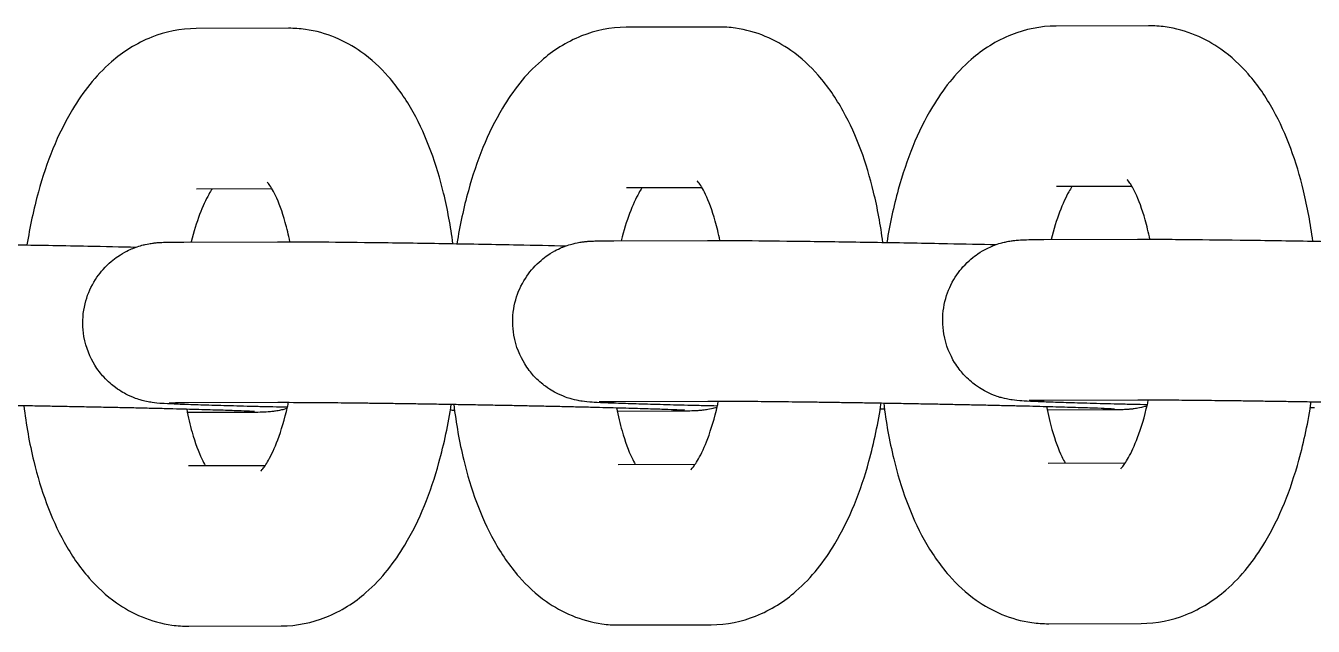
# Model space of a CAD drawing. Header units: millimetres. Extents: x 9332 to 13832, y 185 to 4585.
# Drawn here: x 11186.01 to 11234.13, y 2375.02 to 2397.46 of the extents above; entities that cross this region are included whole.
import ezdxf

# ---------------------------------------------------------------- set-up
doc = ezdxf.new("R2010")
doc.units = ezdxf.units.MM
doc.layers.add('AM_4', color=3, linetype='Continuous', lineweight=25)

msp = doc.modelspace()

# ---------------------------------------------------------------- linework, layer by layer
at = {"layer": 'AM_4'}
for p, q in [((11195.832, 2397.364), (11192.379, 2397.354)), ((11211.901, 2397.411), (11208.448, 2397.401)), ((11227.97, 2397.458), (11224.517, 2397.447)), ((11195.215, 2391.362), (11192.396, 2391.354)), ((11211.284, 2391.409), (11208.465, 2391.401)), ((11227.353, 2391.456), (11224.534, 2391.447)), ((11191.92, 2389.379), (11195.419, 2389.389)), ((11207.989, 2389.426), (11211.488, 2389.436)), ((11224.058, 2389.473), (11227.558, 2389.483)), ((11191.937, 2383.379), (11195.436, 2383.389)), ((11208.006, 2383.426), (11211.505, 2383.436)), ((11224.075, 2383.473), (11227.575, 2383.483)), ((11194.122, 2383.01), (11192.051, 2383.005)), ((11210.191, 2383.057), (11208.12, 2383.051)), ((11226.26, 2383.104), (11224.189, 2383.098)), ((11192.086, 2381.024), (11194.964, 2381.033)), ((11208.155, 2381.071), (11211.033, 2381.079)), ((11224.224, 2381.118), (11227.102, 2381.126)), ((11224.242, 2375.118), (11227.695, 2375.128)), ((11192.104, 2375.024), (11195.557, 2375.034)), ((11208.173, 2375.071), (11211.626, 2375.081))]:
    msp.add_line(p, q, dxfattribs=at)
for points, knots in [([(11192.379, 2397.354), (11191.797, 2397.352), (11191.224, 2397.232), (11190.132, 2396.801), (11189.633, 2396.473), (11188.605, 2395.581), (11188.144, 2394.978), (11187.198, 2393.399), (11186.791, 2392.364), (11186.305, 2390.611), (11186.163, 2389.948), (11186.054, 2389.269)], [3.141593, 3.141593, 3.141593, 3.141593, 3.306943, 3.306943, 3.497083, 3.497083, 3.769899, 3.769899, 4.1626, 4.1626, 4.386601, 4.386601, 4.386601, 4.386601]), ([(11201.974, 2389.318), (11201.889, 2389.963), (11201.774, 2390.593), (11201.362, 2392.289), (11201.001, 2393.303), (11200.227, 2394.698), (11199.924, 2395.147), (11199.264, 2395.898), (11198.93, 2396.211), (11197.963, 2396.891), (11197.247, 2397.212), (11196.253, 2397.35), (11196.042, 2397.365), (11195.832, 2397.364)], [1.910215, 1.910215, 1.910215, 1.910215, 2.123198, 2.123198, 2.504819, 2.504819, 2.699977, 2.699977, 2.854714, 2.854714, 3.081733, 3.081733, 3.141593, 3.141593, 3.141593, 3.141593]), ([(11208.448, 2397.401), (11207.866, 2397.399), (11207.293, 2397.279), (11206.201, 2396.848), (11205.702, 2396.52), (11204.674, 2395.628), (11204.213, 2395.025), (11203.267, 2393.446), (11202.86, 2392.41), (11202.375, 2390.657), (11202.232, 2389.995), (11202.123, 2389.316)], [3.141593, 3.141593, 3.141593, 3.141593, 3.306943, 3.306943, 3.497083, 3.497083, 3.769899, 3.769899, 4.1626, 4.1626, 4.386601, 4.386601, 4.386601, 4.386601]), ([(11218.043, 2389.365), (11217.958, 2390.01), (11217.843, 2390.64), (11217.431, 2392.335), (11217.07, 2393.35), (11216.296, 2394.744), (11215.993, 2395.194), (11215.333, 2395.945), (11214.999, 2396.258), (11214.032, 2396.938), (11213.316, 2397.259), (11212.322, 2397.397), (11212.112, 2397.411), (11211.901, 2397.411)], [1.910215, 1.910215, 1.910215, 1.910215, 2.123198, 2.123198, 2.504819, 2.504819, 2.699977, 2.699977, 2.854714, 2.854714, 3.081733, 3.081733, 3.141593, 3.141593, 3.141593, 3.141593]), ([(11224.517, 2397.447), (11223.936, 2397.446), (11223.362, 2397.325), (11222.27, 2396.895), (11221.771, 2396.566), (11220.743, 2395.675), (11220.282, 2395.071), (11219.336, 2393.492), (11218.929, 2392.457), (11218.444, 2390.704), (11218.301, 2390.042), (11218.192, 2389.362)], [3.141593, 3.141593, 3.141593, 3.141593, 3.306943, 3.306943, 3.497083, 3.497083, 3.769899, 3.769899, 4.1626, 4.1626, 4.386601, 4.386601, 4.386601, 4.386601]), ([(11234.112, 2389.412), (11234.027, 2390.057), (11233.912, 2390.687), (11233.5, 2392.382), (11233.139, 2393.396), (11232.365, 2394.791), (11232.062, 2395.24), (11231.402, 2395.991), (11231.068, 2396.305), (11230.101, 2396.985), (11229.385, 2397.305), (11228.391, 2397.444), (11228.181, 2397.458), (11227.97, 2397.458)], [1.910215, 1.910215, 1.910215, 1.910215, 2.123198, 2.123198, 2.504819, 2.504819, 2.699977, 2.699977, 2.854714, 2.854714, 3.081733, 3.081733, 3.141593, 3.141593, 3.141593, 3.141593]), ([(11195.884, 2389.389), (11195.832, 2389.646), (11195.773, 2389.888), (11195.596, 2390.516), (11195.467, 2390.858), (11195.242, 2391.33), (11195.145, 2391.482), (11195.056, 2391.6), (11195.036, 2391.619), (11195.036, 2391.619)], [2.0518507, 2.0518507, 2.0518507, 2.0518507, 2.1867068, 2.1867068, 2.4319972, 2.4319972, 2.6429764, 2.6429764, 2.7558455, 2.7558455, 2.7558455, 2.7558455]), ([(11211.953, 2389.436), (11211.901, 2389.693), (11211.842, 2389.935), (11211.665, 2390.563), (11211.536, 2390.905), (11211.311, 2391.377), (11211.214, 2391.529), (11211.125, 2391.646), (11211.105, 2391.666), (11211.105, 2391.666)], [2.0518507, 2.0518507, 2.0518507, 2.0518507, 2.1867068, 2.1867068, 2.4319972, 2.4319972, 2.6429764, 2.6429764, 2.7558455, 2.7558455, 2.7558455, 2.7558455]), ([(11228.022, 2389.483), (11227.97, 2389.739), (11227.911, 2389.981), (11227.734, 2390.61), (11227.605, 2390.952), (11227.38, 2391.424), (11227.283, 2391.576), (11227.194, 2391.693), (11227.174, 2391.712), (11227.174, 2391.712)], [2.0518507, 2.0518507, 2.0518507, 2.0518507, 2.1867068, 2.1867068, 2.4319972, 2.4319972, 2.6429764, 2.6429764, 2.7558455, 2.7558455, 2.7558455, 2.7558455]), ([(11192.971, 2391.356), (11192.935, 2391.301), (11192.894, 2391.235), (11192.744, 2390.966), (11192.624, 2390.71), (11192.396, 2390.104), (11192.289, 2389.759), (11192.194, 2389.38)], [3.7221344, 3.7221344, 3.7221344, 3.7221344, 3.8031098, 3.8031098, 4.0098094, 4.0098094, 4.2106777, 4.2106777, 4.2106777, 4.2106777]), ([(11209.04, 2391.402), (11209.004, 2391.347), (11208.964, 2391.281), (11208.813, 2391.013), (11208.693, 2390.756), (11208.465, 2390.151), (11208.358, 2389.806), (11208.263, 2389.427)], [3.7221344, 3.7221344, 3.7221344, 3.7221344, 3.8031098, 3.8031098, 4.0098094, 4.0098094, 4.2106777, 4.2106777, 4.2106777, 4.2106777]), ([(11225.11, 2391.449), (11225.073, 2391.394), (11225.033, 2391.328), (11224.882, 2391.06), (11224.762, 2390.803), (11224.535, 2390.198), (11224.427, 2389.852), (11224.332, 2389.474)], [3.7221344, 3.7221344, 3.7221344, 3.7221344, 3.8031098, 3.8031098, 4.0098094, 4.0098094, 4.2106777, 4.2106777, 4.2106777, 4.2106777]), ([(11179.35, 2389.343), (11179.456, 2389.343), (11179.569, 2389.343), (11179.815, 2389.343), (11179.948, 2389.342), (11180.23, 2389.341), (11180.379, 2389.34), (11180.691, 2389.338), (11180.853, 2389.337), (11181.658, 2389.331), (11182.393, 2389.323), (11183.982, 2389.302), (11184.835, 2389.289), (11186.577, 2389.26), (11187.465, 2389.244), (11188.951, 2389.215), (11189.562, 2389.202), (11190.142, 2389.189)], [6.283185, 6.283185, 6.283185, 6.283185, 6.36959, 6.36959, 6.457335, 6.457335, 6.545175, 6.545175, 6.631809, 6.631809, 6.956634, 6.956634, 7.278533, 7.278533, 7.599738, 7.599738, 7.83238, 7.83238, 7.83238, 7.83238]), ([(11195.788, 2383.203), (11195.606, 2383.207), (11195.426, 2383.211), (11195.059, 2383.22), (11194.872, 2383.224), (11194.505, 2383.233), (11194.326, 2383.238), (11193.978, 2383.247), (11193.809, 2383.251), (11193.486, 2383.26), (11193.332, 2383.264), (11193.033, 2383.273), (11192.889, 2383.277), (11192.613, 2383.285), (11192.482, 2383.29), (11192.233, 2383.298), (11192.117, 2383.302), (11191.9, 2383.31), (11191.799, 2383.313), (11191.501, 2383.325), (11191.333, 2383.333), (11191.061, 2383.349), (11191.019, 2383.343), (11190.708, 2383.387), (11190.674, 2383.393), (11190.57, 2383.411), (11190.497, 2383.424), (11190.262, 2383.487), (11190.131, 2383.516), (11189.729, 2383.708), (11189.576, 2383.785), (11189.239, 2384.033), (11189.09, 2384.155), (11188.815, 2384.457), (11188.7, 2384.601), (11188.42, 2385.055), (11188.258, 2385.421), (11188.13, 2386.166), (11188.127, 2386.511), (11188.229, 2387.148), (11188.329, 2387.438), (11188.587, 2387.966), (11188.75, 2388.185), (11189.111, 2388.592), (11189.298, 2388.735), (11189.711, 2389.016), (11189.884, 2389.088), (11190.254, 2389.238), (11190.376, 2389.263), (11190.577, 2389.31), (11190.644, 2389.32), (11190.76, 2389.338), (11190.804, 2389.343), (11190.901, 2389.354), (11190.942, 2389.357), (11191.074, 2389.366), (11191.135, 2389.368), (11191.398, 2389.377), (11191.619, 2389.379), (11191.92, 2389.379)], [4.705753, 4.705753, 4.705753, 4.705753, 4.779405, 4.779405, 4.859462, 4.859462, 4.940532, 4.940532, 5.021573, 5.021573, 5.101555, 5.101555, 5.182633, 5.182633, 5.264671, 5.264671, 5.346611, 5.346611, 5.427455, 5.427455, 5.605423, 5.605423, 5.762502, 5.762502, 5.779226, 5.779226, 5.801284, 5.801284, 5.818902, 5.818902, 5.826595, 5.826595, 5.831198, 5.831198, 5.834156, 5.834156, 5.838588, 5.838588, 5.841842, 5.841842, 5.845045, 5.845045, 5.848872, 5.848872, 5.854309, 5.854309, 5.863509, 5.863509, 5.879757, 5.879757, 5.897373, 5.897373, 5.917703, 5.917703, 5.9505, 5.9505, 6.036777, 6.036777, 6.283185, 6.283185, 6.283185, 6.283185]), ([(11195.419, 2389.389), (11195.525, 2389.39), (11195.639, 2389.39), (11195.885, 2389.389), (11196.017, 2389.389), (11196.299, 2389.388), (11196.448, 2389.387), (11196.76, 2389.385), (11196.922, 2389.384), (11197.727, 2389.377), (11198.462, 2389.369), (11200.051, 2389.349), (11200.904, 2389.336), (11202.646, 2389.307), (11203.534, 2389.291), (11205.02, 2389.262), (11205.631, 2389.249), (11206.211, 2389.236)], [6.283185, 6.283185, 6.283185, 6.283185, 6.36959, 6.36959, 6.457335, 6.457335, 6.545175, 6.545175, 6.631809, 6.631809, 6.956634, 6.956634, 7.278533, 7.278533, 7.599738, 7.599738, 7.83238, 7.83238, 7.83238, 7.83238]), ([(11211.857, 2383.25), (11211.675, 2383.254), (11211.495, 2383.258), (11211.128, 2383.267), (11210.941, 2383.271), (11210.575, 2383.28), (11210.395, 2383.284), (11210.047, 2383.293), (11209.878, 2383.298), (11209.555, 2383.307), (11209.401, 2383.311), (11209.102, 2383.319), (11208.958, 2383.324), (11208.682, 2383.332), (11208.551, 2383.336), (11208.302, 2383.344), (11208.186, 2383.348), (11207.969, 2383.356), (11207.868, 2383.36), (11207.57, 2383.372), (11207.402, 2383.38), (11207.13, 2383.396), (11207.088, 2383.389), (11206.778, 2383.434), (11206.743, 2383.439), (11206.639, 2383.458), (11206.566, 2383.471), (11206.331, 2383.534), (11206.2, 2383.563), (11205.798, 2383.754), (11205.645, 2383.832), (11205.308, 2384.08), (11205.159, 2384.202), (11204.884, 2384.503), (11204.769, 2384.648), (11204.489, 2385.102), (11204.327, 2385.467), (11204.199, 2386.213), (11204.196, 2386.557), (11204.298, 2387.195), (11204.398, 2387.485), (11204.656, 2388.013), (11204.819, 2388.232), (11205.181, 2388.639), (11205.368, 2388.781), (11205.78, 2389.063), (11205.953, 2389.135), (11206.323, 2389.284), (11206.445, 2389.31), (11206.647, 2389.356), (11206.713, 2389.367), (11206.829, 2389.385), (11206.873, 2389.39), (11206.97, 2389.401), (11207.011, 2389.404), (11207.143, 2389.413), (11207.205, 2389.415), (11207.467, 2389.423), (11207.689, 2389.425), (11207.989, 2389.426)], [4.705753, 4.705753, 4.705753, 4.705753, 4.779405, 4.779405, 4.859462, 4.859462, 4.940532, 4.940532, 5.021573, 5.021573, 5.101555, 5.101555, 5.182633, 5.182633, 5.264671, 5.264671, 5.346611, 5.346611, 5.427455, 5.427455, 5.605423, 5.605423, 5.762502, 5.762502, 5.779226, 5.779226, 5.801284, 5.801284, 5.818902, 5.818902, 5.826595, 5.826595, 5.831198, 5.831198, 5.834156, 5.834156, 5.838588, 5.838588, 5.841842, 5.841842, 5.845045, 5.845045, 5.848872, 5.848872, 5.854309, 5.854309, 5.863509, 5.863509, 5.879757, 5.879757, 5.897373, 5.897373, 5.917703, 5.917703, 5.9505, 5.9505, 6.036777, 6.036777, 6.283185, 6.283185, 6.283185, 6.283185]), ([(11211.488, 2389.436), (11211.594, 2389.436), (11211.708, 2389.436), (11211.954, 2389.436), (11212.086, 2389.436), (11212.368, 2389.435), (11212.517, 2389.434), (11212.829, 2389.432), (11212.991, 2389.431), (11213.796, 2389.424), (11214.531, 2389.416), (11216.121, 2389.395), (11216.973, 2389.383), (11218.715, 2389.354), (11219.603, 2389.338), (11221.089, 2389.308), (11221.7, 2389.296), (11222.28, 2389.283)], [6.283185, 6.283185, 6.283185, 6.283185, 6.36959, 6.36959, 6.457335, 6.457335, 6.545175, 6.545175, 6.631809, 6.631809, 6.956634, 6.956634, 7.278533, 7.278533, 7.599738, 7.599738, 7.83238, 7.83238, 7.83238, 7.83238]), ([(11227.927, 2383.296), (11227.744, 2383.301), (11227.564, 2383.305), (11227.197, 2383.313), (11227.01, 2383.318), (11226.644, 2383.327), (11226.464, 2383.331), (11226.116, 2383.34), (11225.947, 2383.344), (11225.624, 2383.353), (11225.47, 2383.358), (11225.171, 2383.366), (11225.027, 2383.37), (11224.752, 2383.379), (11224.62, 2383.383), (11224.372, 2383.391), (11224.255, 2383.395), (11224.038, 2383.403), (11223.937, 2383.407), (11223.639, 2383.419), (11223.471, 2383.427), (11223.199, 2383.443), (11223.157, 2383.436), (11222.847, 2383.481), (11222.812, 2383.486), (11222.708, 2383.505), (11222.635, 2383.517), (11222.4, 2383.581), (11222.269, 2383.61), (11221.868, 2383.801), (11221.714, 2383.879), (11221.377, 2384.127), (11221.228, 2384.248), (11220.953, 2384.55), (11220.838, 2384.694), (11220.558, 2385.149), (11220.396, 2385.514), (11220.268, 2386.259), (11220.265, 2386.604), (11220.367, 2387.241), (11220.467, 2387.532), (11220.725, 2388.06), (11220.888, 2388.279), (11221.25, 2388.686), (11221.437, 2388.828), (11221.849, 2389.109), (11222.022, 2389.181), (11222.392, 2389.331), (11222.515, 2389.357), (11222.716, 2389.403), (11222.782, 2389.414), (11222.898, 2389.432), (11222.942, 2389.437), (11223.039, 2389.447), (11223.08, 2389.45), (11223.212, 2389.46), (11223.274, 2389.462), (11223.536, 2389.47), (11223.758, 2389.472), (11224.058, 2389.473)], [4.705753, 4.705753, 4.705753, 4.705753, 4.779405, 4.779405, 4.859462, 4.859462, 4.940532, 4.940532, 5.021573, 5.021573, 5.101555, 5.101555, 5.182633, 5.182633, 5.264671, 5.264671, 5.346611, 5.346611, 5.427455, 5.427455, 5.605423, 5.605423, 5.762502, 5.762502, 5.779226, 5.779226, 5.801284, 5.801284, 5.818902, 5.818902, 5.826595, 5.826595, 5.831198, 5.831198, 5.834156, 5.834156, 5.838588, 5.838588, 5.841842, 5.841842, 5.845045, 5.845045, 5.848872, 5.848872, 5.854309, 5.854309, 5.863509, 5.863509, 5.879757, 5.879757, 5.897373, 5.897373, 5.917703, 5.917703, 5.9505, 5.9505, 6.036777, 6.036777, 6.283185, 6.283185, 6.283185, 6.283185]), ([(11227.558, 2389.483), (11227.663, 2389.483), (11227.777, 2389.483), (11228.023, 2389.483), (11228.155, 2389.482), (11228.437, 2389.481), (11228.586, 2389.48), (11228.898, 2389.479), (11229.06, 2389.477), (11229.865, 2389.471), (11230.6, 2389.463), (11232.19, 2389.442), (11233.042, 2389.429), (11234.784, 2389.4), (11235.672, 2389.384), (11237.158, 2389.355), (11237.769, 2389.342), (11238.35, 2389.329)], [6.283185, 6.283185, 6.283185, 6.283185, 6.36959, 6.36959, 6.457335, 6.457335, 6.545175, 6.545175, 6.631809, 6.631809, 6.956634, 6.956634, 7.278533, 7.278533, 7.599738, 7.599738, 7.83238, 7.83238, 7.83238, 7.83238]), ([(11179.367, 2383.343), (11179.696, 2383.344), (11180.14, 2383.342), (11180.816, 2383.337), (11180.963, 2383.336), (11181.272, 2383.334), (11181.433, 2383.332), (11181.767, 2383.329), (11181.939, 2383.327), (11182.29, 2383.323), (11182.469, 2383.321), (11182.838, 2383.316), (11183.028, 2383.314), (11183.418, 2383.309), (11183.618, 2383.306), (11184.023, 2383.3), (11184.229, 2383.297), (11184.643, 2383.291), (11184.851, 2383.288), (11185.271, 2383.281), (11185.483, 2383.278), (11185.912, 2383.271), (11186.129, 2383.267), (11186.564, 2383.259), (11186.781, 2383.255), (11187.213, 2383.247), (11187.427, 2383.243), (11187.854, 2383.235), (11188.066, 2383.231), (11188.49, 2383.223), (11188.701, 2383.219), (11189.12, 2383.21), (11189.326, 2383.206), (11189.731, 2383.197), (11189.929, 2383.193), (11190.317, 2383.184), (11190.508, 2383.179), (11190.882, 2383.171), (11191.066, 2383.166), (11191.425, 2383.157), (11191.599, 2383.153), (11191.934, 2383.144), (11192.095, 2383.14), (11192.404, 2383.132), (11192.552, 2383.128), (11192.838, 2383.12), (11192.975, 2383.115), (11193.235, 2383.108), (11193.358, 2383.104), (11193.588, 2383.096), (11193.695, 2383.092), (11194.176, 2383.075), (11194.457, 2383.062), (11194.555, 2383.055), (11194.563, 2383.054), (11194.563, 2383.054)], [6.283185, 6.283185, 6.283185, 6.283185, 6.57835, 6.57835, 6.656442, 6.656442, 6.735502, 6.735502, 6.814536, 6.814536, 6.892556, 6.892556, 6.971515, 6.971515, 7.051481, 7.051481, 7.131437, 7.131437, 7.210367, 7.210367, 7.289538, 7.289538, 7.369732, 7.369732, 7.449925, 7.449925, 7.529093, 7.529093, 7.608272, 7.608272, 7.688482, 7.688482, 7.768701, 7.768701, 7.8479, 7.8479, 7.926901, 7.926901, 8.006947, 8.006947, 8.087015, 8.087015, 8.166075, 8.166075, 8.244397, 8.244397, 8.323793, 8.323793, 8.403251, 8.403251, 8.481723, 8.481723, 8.784086, 8.784086, 8.828436, 8.828436, 8.828436, 8.828436]), ([(11191.373, 2383.373), (11191.373, 2383.373), (11191.381, 2383.373), (11191.443, 2383.375), (11191.556, 2383.377), (11191.775, 2383.379), (11191.852, 2383.379), (11191.937, 2383.379)], [5.9940694, 5.9940694, 5.9940694, 5.9940694, 6.0400138, 6.0400138, 6.2067642, 6.2067642, 6.2831853, 6.2831853, 6.2831853, 6.2831853]), ([(11194.794, 2380.815), (11194.794, 2380.815), (11194.815, 2380.834), (11194.904, 2380.942), (11194.989, 2381.061), (11195.191, 2381.422), (11195.312, 2381.679), (11195.56, 2382.338), (11195.686, 2382.756), (11195.805, 2383.274), (11195.817, 2383.332), (11195.83, 2383.389)], [0.364313, 0.364313, 0.364313, 0.364313, 0.4814287, 0.4814287, 0.6615172, 0.6615172, 0.8682167, 0.8682167, 1.1055917, 1.1055917, 1.134664, 1.134664, 1.134664, 1.134664]), ([(11195.436, 2383.389), (11195.765, 2383.39), (11196.209, 2383.389), (11196.885, 2383.384), (11197.033, 2383.383), (11197.341, 2383.38), (11197.503, 2383.379), (11197.836, 2383.375), (11198.008, 2383.374), (11198.359, 2383.37), (11198.538, 2383.368), (11198.907, 2383.363), (11199.097, 2383.361), (11199.487, 2383.355), (11199.687, 2383.353), (11200.092, 2383.347), (11200.298, 2383.344), (11200.712, 2383.338), (11200.92, 2383.334), (11201.34, 2383.328), (11201.552, 2383.324), (11201.981, 2383.317), (11202.198, 2383.314), (11202.633, 2383.306), (11202.85, 2383.302), (11203.282, 2383.294), (11203.496, 2383.29), (11203.923, 2383.282), (11204.135, 2383.278), (11204.559, 2383.27), (11204.77, 2383.265), (11205.189, 2383.257), (11205.395, 2383.252), (11205.8, 2383.244), (11205.998, 2383.239), (11206.386, 2383.23), (11206.577, 2383.226), (11206.951, 2383.217), (11207.135, 2383.213), (11207.494, 2383.204), (11207.668, 2383.2), (11208.003, 2383.191), (11208.164, 2383.187), (11208.474, 2383.179), (11208.621, 2383.174), (11208.907, 2383.166), (11209.044, 2383.162), (11209.304, 2383.154), (11209.427, 2383.15), (11209.657, 2383.143), (11209.764, 2383.139), (11210.245, 2383.122), (11210.526, 2383.108), (11210.624, 2383.102), (11210.632, 2383.101), (11210.632, 2383.101)], [6.283185, 6.283185, 6.283185, 6.283185, 6.57835, 6.57835, 6.656442, 6.656442, 6.735502, 6.735502, 6.814536, 6.814536, 6.892556, 6.892556, 6.971515, 6.971515, 7.051481, 7.051481, 7.131437, 7.131437, 7.210367, 7.210367, 7.289538, 7.289538, 7.369732, 7.369732, 7.449925, 7.449925, 7.529093, 7.529093, 7.608272, 7.608272, 7.688482, 7.688482, 7.768701, 7.768701, 7.8479, 7.8479, 7.926901, 7.926901, 8.006947, 8.006947, 8.087015, 8.087015, 8.166075, 8.166075, 8.244397, 8.244397, 8.323793, 8.323793, 8.403251, 8.403251, 8.481723, 8.481723, 8.784086, 8.784086, 8.828436, 8.828436, 8.828436, 8.828436]), ([(11195.557, 2375.034), (11196.138, 2375.036), (11196.712, 2375.156), (11197.804, 2375.587), (11198.302, 2375.915), (11199.331, 2376.807), (11199.792, 2377.41), (11200.738, 2378.989), (11201.145, 2380.025), (11201.647, 2381.84), (11201.8, 2382.569), (11201.912, 2383.318)], [0, 0, 0, 0, 0.16535, 0.16535, 0.355491, 0.355491, 0.628306, 0.628306, 1.021007, 1.021007, 1.26683, 1.26683, 1.26683, 1.26683]), ([(11202.005, 2383.317), (11202.092, 2382.602), (11202.216, 2381.904), (11202.643, 2380.146), (11203.004, 2379.132), (11203.778, 2377.738), (11204.081, 2377.288), (11204.741, 2376.537), (11205.075, 2376.224), (11206.042, 2375.544), (11206.758, 2375.223), (11207.751, 2375.085), (11207.962, 2375.07), (11208.173, 2375.071)], [5.029859, 5.029859, 5.029859, 5.029859, 5.26479, 5.26479, 5.646411, 5.646411, 5.841569, 5.841569, 5.996306, 5.996306, 6.223325, 6.223325, 6.283185, 6.283185, 6.283185, 6.283185]), ([(11207.442, 2383.419), (11207.442, 2383.419), (11207.45, 2383.42), (11207.512, 2383.422), (11207.625, 2383.424), (11207.844, 2383.425), (11207.921, 2383.426), (11208.006, 2383.426)], [5.9940694, 5.9940694, 5.9940694, 5.9940694, 6.0400138, 6.0400138, 6.2067642, 6.2067642, 6.2831853, 6.2831853, 6.2831853, 6.2831853]), ([(11210.863, 2380.861), (11210.863, 2380.861), (11210.885, 2380.881), (11210.974, 2380.989), (11211.058, 2381.108), (11211.261, 2381.469), (11211.381, 2381.725), (11211.629, 2382.385), (11211.755, 2382.803), (11211.874, 2383.321), (11211.887, 2383.378), (11211.899, 2383.436)], [0.364313, 0.364313, 0.364313, 0.364313, 0.4814287, 0.4814287, 0.6615172, 0.6615172, 0.8682167, 0.8682167, 1.1055917, 1.1055917, 1.134664, 1.134664, 1.134664, 1.134664]), ([(11211.505, 2383.436), (11211.834, 2383.437), (11212.279, 2383.436), (11212.954, 2383.431), (11213.102, 2383.43), (11213.41, 2383.427), (11213.572, 2383.425), (11213.905, 2383.422), (11214.077, 2383.42), (11214.428, 2383.416), (11214.608, 2383.414), (11214.977, 2383.41), (11215.166, 2383.407), (11215.556, 2383.402), (11215.756, 2383.399), (11216.161, 2383.394), (11216.367, 2383.391), (11216.781, 2383.384), (11216.989, 2383.381), (11217.409, 2383.375), (11217.621, 2383.371), (11218.05, 2383.364), (11218.267, 2383.36), (11218.702, 2383.353), (11218.92, 2383.349), (11219.351, 2383.341), (11219.566, 2383.337), (11219.992, 2383.329), (11220.204, 2383.325), (11220.628, 2383.316), (11220.84, 2383.312), (11221.258, 2383.303), (11221.465, 2383.299), (11221.869, 2383.29), (11222.067, 2383.286), (11222.455, 2383.277), (11222.646, 2383.273), (11223.02, 2383.264), (11223.204, 2383.26), (11223.563, 2383.251), (11223.737, 2383.246), (11224.072, 2383.238), (11224.234, 2383.234), (11224.543, 2383.225), (11224.691, 2383.221), (11224.976, 2383.213), (11225.113, 2383.209), (11225.373, 2383.201), (11225.496, 2383.197), (11225.726, 2383.189), (11225.833, 2383.186), (11226.314, 2383.169), (11226.595, 2383.155), (11226.693, 2383.148), (11226.701, 2383.148), (11226.701, 2383.148)], [6.283185, 6.283185, 6.283185, 6.283185, 6.57835, 6.57835, 6.656442, 6.656442, 6.735502, 6.735502, 6.814536, 6.814536, 6.892556, 6.892556, 6.971515, 6.971515, 7.051481, 7.051481, 7.131437, 7.131437, 7.210367, 7.210367, 7.289538, 7.289538, 7.369732, 7.369732, 7.449925, 7.449925, 7.529093, 7.529093, 7.608272, 7.608272, 7.688482, 7.688482, 7.768701, 7.768701, 7.8479, 7.8479, 7.926901, 7.926901, 8.006947, 8.006947, 8.087015, 8.087015, 8.166075, 8.166075, 8.244397, 8.244397, 8.323793, 8.323793, 8.403251, 8.403251, 8.481723, 8.481723, 8.784086, 8.784086, 8.828436, 8.828436, 8.828436, 8.828436]), ([(11211.626, 2375.081), (11212.207, 2375.083), (11212.781, 2375.203), (11213.873, 2375.634), (11214.372, 2375.962), (11215.4, 2376.854), (11215.861, 2377.457), (11216.807, 2379.036), (11217.214, 2380.071), (11217.716, 2381.886), (11217.869, 2382.616), (11217.982, 2383.365)], [0, 0, 0, 0, 0.16535, 0.16535, 0.355491, 0.355491, 0.628306, 0.628306, 1.021007, 1.021007, 1.26683, 1.26683, 1.26683, 1.26683]), ([(11218.075, 2383.363), (11218.161, 2382.648), (11218.285, 2381.951), (11218.712, 2380.193), (11219.073, 2379.179), (11219.847, 2377.784), (11220.15, 2377.335), (11220.81, 2376.584), (11221.144, 2376.27), (11222.111, 2375.59), (11222.827, 2375.27), (11223.821, 2375.131), (11224.031, 2375.117), (11224.242, 2375.118)], [5.029859, 5.029859, 5.029859, 5.029859, 5.26479, 5.26479, 5.646411, 5.646411, 5.841569, 5.841569, 5.996306, 5.996306, 6.223325, 6.223325, 6.283185, 6.283185, 6.283185, 6.283185]), ([(11223.511, 2383.466), (11223.511, 2383.466), (11223.52, 2383.467), (11223.581, 2383.468), (11223.694, 2383.47), (11223.913, 2383.472), (11223.99, 2383.473), (11224.075, 2383.473)], [5.9940694, 5.9940694, 5.9940694, 5.9940694, 6.0400138, 6.0400138, 6.2067642, 6.2067642, 6.2831853, 6.2831853, 6.2831853, 6.2831853]), ([(11226.932, 2380.908), (11226.932, 2380.908), (11226.954, 2380.928), (11227.043, 2381.036), (11227.128, 2381.154), (11227.33, 2381.515), (11227.45, 2381.772), (11227.698, 2382.431), (11227.824, 2382.85), (11227.943, 2383.368), (11227.956, 2383.425), (11227.968, 2383.483)], [0.364313, 0.364313, 0.364313, 0.364313, 0.4814287, 0.4814287, 0.6615172, 0.6615172, 0.8682167, 0.8682167, 1.1055917, 1.1055917, 1.134664, 1.134664, 1.134664, 1.134664]), ([(11227.575, 2383.483), (11227.903, 2383.484), (11228.348, 2383.482), (11229.023, 2383.477), (11229.171, 2383.476), (11229.479, 2383.474), (11229.641, 2383.472), (11229.974, 2383.469), (11230.146, 2383.467), (11230.497, 2383.463), (11230.677, 2383.461), (11231.046, 2383.456), (11231.236, 2383.454), (11231.625, 2383.449), (11231.825, 2383.446), (11232.23, 2383.44), (11232.436, 2383.437), (11232.85, 2383.431), (11233.058, 2383.428), (11233.478, 2383.421), (11233.69, 2383.418), (11234.119, 2383.411), (11234.336, 2383.407), (11234.771, 2383.399), (11234.989, 2383.395), (11235.421, 2383.388), (11235.635, 2383.384), (11236.061, 2383.375), (11236.273, 2383.371), (11236.697, 2383.363), (11236.909, 2383.359), (11237.327, 2383.35), (11237.534, 2383.346), (11237.938, 2383.337), (11238.136, 2383.333), (11238.525, 2383.324), (11238.715, 2383.319), (11239.089, 2383.311), (11239.273, 2383.306), (11239.632, 2383.298), (11239.806, 2383.293), (11240.141, 2383.284), (11240.303, 2383.28), (11240.612, 2383.272), (11240.76, 2383.268), (11241.045, 2383.26), (11241.182, 2383.256), (11241.442, 2383.248), (11241.565, 2383.244), (11241.795, 2383.236), (11241.902, 2383.232), (11242.383, 2383.215), (11242.664, 2383.202), (11242.762, 2383.195), (11242.77, 2383.195), (11242.77, 2383.195)], [6.283185, 6.283185, 6.283185, 6.283185, 6.57835, 6.57835, 6.656442, 6.656442, 6.735502, 6.735502, 6.814536, 6.814536, 6.892556, 6.892556, 6.971515, 6.971515, 7.051481, 7.051481, 7.131437, 7.131437, 7.210367, 7.210367, 7.289538, 7.289538, 7.369732, 7.369732, 7.449925, 7.449925, 7.529093, 7.529093, 7.608272, 7.608272, 7.688482, 7.688482, 7.768701, 7.768701, 7.8479, 7.8479, 7.926901, 7.926901, 8.006947, 8.006947, 8.087015, 8.087015, 8.166075, 8.166075, 8.244397, 8.244397, 8.323793, 8.323793, 8.403251, 8.403251, 8.481723, 8.481723, 8.784086, 8.784086, 8.828436, 8.828436, 8.828436, 8.828436]), ([(11227.695, 2375.128), (11228.276, 2375.129), (11228.85, 2375.25), (11229.942, 2375.681), (11230.441, 2376.009), (11231.469, 2376.9), (11231.93, 2377.504), (11232.876, 2379.083), (11233.283, 2380.118), (11233.786, 2381.933), (11233.938, 2382.663), (11234.051, 2383.412)], [0, 0, 0, 0, 0.16535, 0.16535, 0.355491, 0.355491, 0.628306, 0.628306, 1.021007, 1.021007, 1.26683, 1.26683, 1.26683, 1.26683]), ([(11185.936, 2383.27), (11186.023, 2382.555), (11186.147, 2381.858), (11186.574, 2380.1), (11186.935, 2379.085), (11187.709, 2377.691), (11188.011, 2377.241), (11188.672, 2376.49), (11189.006, 2376.177), (11189.973, 2375.497), (11190.689, 2375.176), (11191.682, 2375.038), (11191.893, 2375.024), (11192.104, 2375.024)], [5.029859, 5.029859, 5.029859, 5.029859, 5.26479, 5.26479, 5.646411, 5.646411, 5.841569, 5.841569, 5.996306, 5.996306, 6.223325, 6.223325, 6.283185, 6.283185, 6.283185, 6.283185]), ([(11192.024, 2383.142), (11192.083, 2382.832), (11192.151, 2382.541), (11192.34, 2381.872), (11192.469, 2381.53), (11192.636, 2381.18), (11192.68, 2381.096), (11192.72, 2381.026)], [5.1686547, 5.1686547, 5.1686547, 5.1686547, 5.3282994, 5.3282994, 5.5735898, 5.5735898, 5.6669304, 5.6669304, 5.6669304, 5.6669304]), ([(11195.778, 2383.16), (11195.69, 2383.133), (11195.624, 2383.117), (11195.465, 2383.08), (11195.398, 2383.069), (11195.282, 2383.052), (11195.238, 2383.046), (11195.141, 2383.036), (11195.1, 2383.033), (11194.969, 2383.023), (11194.907, 2383.021), (11194.644, 2383.013), (11194.423, 2383.011), (11194.122, 2383.01)], [9.0120726, 9.0120726, 9.0120726, 9.0120726, 9.0213493, 9.0213493, 9.0389658, 9.0389658, 9.0592959, 9.0592959, 9.0920926, 9.0920926, 9.1783692, 9.1783692, 9.424778, 9.424778, 9.424778, 9.424778]), ([(11208.093, 2383.189), (11208.152, 2382.878), (11208.22, 2382.588), (11208.409, 2381.919), (11208.538, 2381.577), (11208.705, 2381.226), (11208.749, 2381.143), (11208.79, 2381.073)], [5.1686547, 5.1686547, 5.1686547, 5.1686547, 5.3282994, 5.3282994, 5.5735898, 5.5735898, 5.6669304, 5.6669304, 5.6669304, 5.6669304]), ([(11211.847, 2383.207), (11211.759, 2383.18), (11211.694, 2383.164), (11211.534, 2383.127), (11211.468, 2383.116), (11211.351, 2383.098), (11211.307, 2383.093), (11211.21, 2383.083), (11211.169, 2383.079), (11211.038, 2383.07), (11210.976, 2383.068), (11210.714, 2383.06), (11210.492, 2383.058), (11210.191, 2383.057)], [9.0120726, 9.0120726, 9.0120726, 9.0120726, 9.0213493, 9.0213493, 9.0389658, 9.0389658, 9.0592959, 9.0592959, 9.0920926, 9.0920926, 9.1783692, 9.1783692, 9.424778, 9.424778, 9.424778, 9.424778]), ([(11224.162, 2383.235), (11224.221, 2382.925), (11224.289, 2382.635), (11224.478, 2381.965), (11224.607, 2381.623), (11224.774, 2381.273), (11224.818, 2381.189), (11224.859, 2381.119)], [5.1686547, 5.1686547, 5.1686547, 5.1686547, 5.3282994, 5.3282994, 5.5735898, 5.5735898, 5.6669304, 5.6669304, 5.6669304, 5.6669304]), ([(11227.917, 2383.254), (11227.829, 2383.227), (11227.763, 2383.21), (11227.603, 2383.174), (11227.537, 2383.163), (11227.42, 2383.145), (11227.376, 2383.14), (11227.28, 2383.129), (11227.238, 2383.126), (11227.107, 2383.117), (11227.045, 2383.115), (11226.783, 2383.107), (11226.561, 2383.105), (11226.26, 2383.104)], [9.0120726, 9.0120726, 9.0120726, 9.0120726, 9.0213493, 9.0213493, 9.0389658, 9.0389658, 9.0592959, 9.0592959, 9.0920926, 9.0920926, 9.1783692, 9.1783692, 9.424778, 9.424778, 9.424778, 9.424778])]:
    msp.add_open_spline(points, degree=3, knots=knots, dxfattribs=at)
for points in [[(11202.034, 2383.089), (11201.982, 2383.089), (11201.93, 2383.09), (11201.877, 2383.091)], [(11218.103, 2383.135), (11218.051, 2383.136), (11217.999, 2383.137), (11217.946, 2383.138)], [(11234.173, 2383.182), (11234.12, 2383.183), (11234.068, 2383.184), (11234.015, 2383.184)]]:
    msp.add_open_spline(points, degree=3, dxfattribs=at)

doc.saveas('drawing.dxf')
